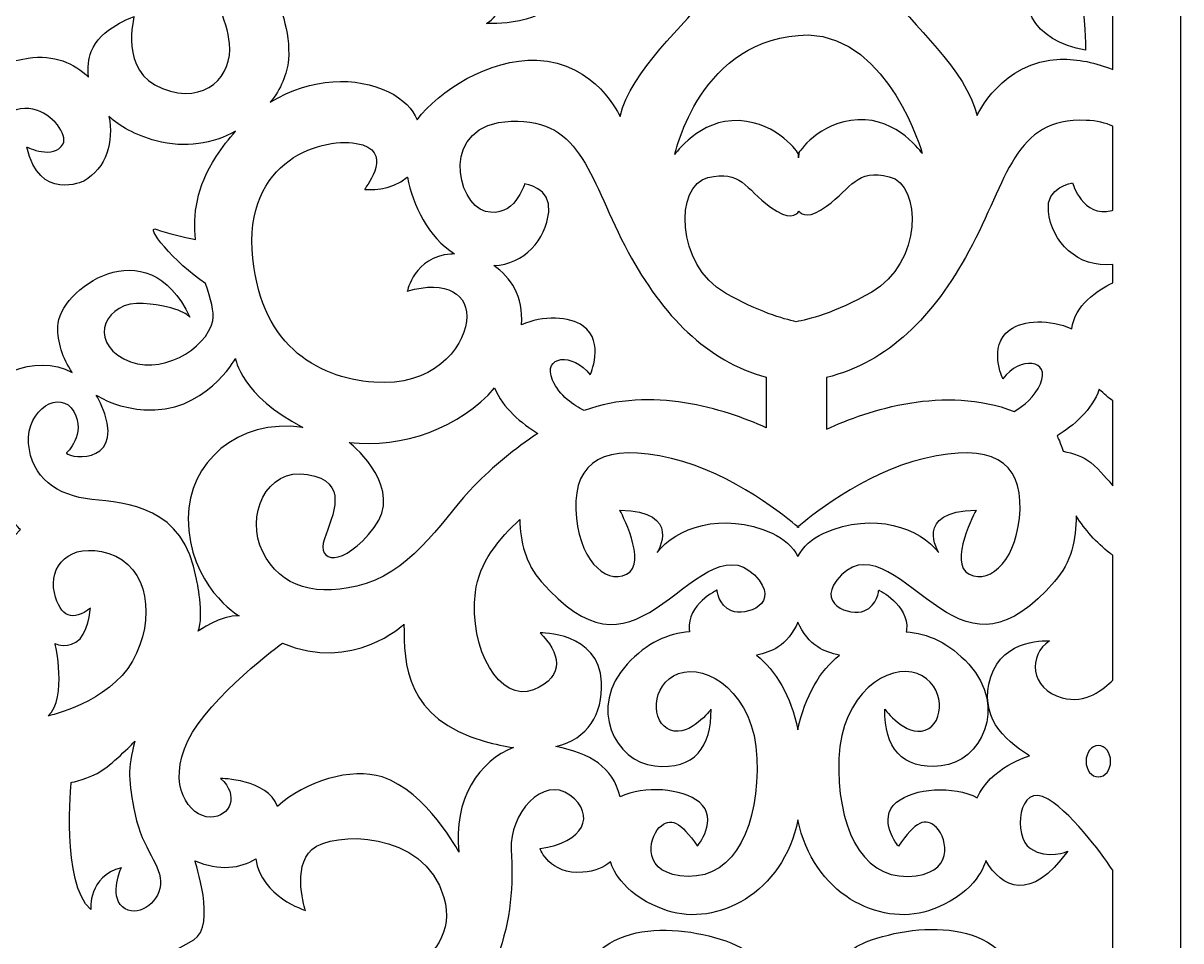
# Model space of a CAD drawing. Header units: centimetres. Extents: x -21.96 to -17.18, y -0.78 to 9.
# Drawn here: x -19.08 to -17.18, y 0.776 to 2.283 of the extents above; entities that cross this region are included whole.
import ezdxf

# ---------------------------------------------------------------- set-up
doc = ezdxf.new("R2010")
doc.units = ezdxf.units.CM
doc.header["$MEASUREMENT"] = 0
doc.layers.add('layer 1', color=7, linetype='Continuous')

msp = doc.modelspace()

# ---------------------------------------------------------------- linework, layer by layer
at = {"layer": 'layer 1', "color": 250}
for points, knots in [([(-21.95627, 9.00077), (-21.95627, 9.00077), (-17.17957, 9.00077), (-17.17957, 9.00077), (-17.17957, 9.00077), (-17.17957, 9.00077), (-17.17957, -0.7761), (-17.17957, -0.7761), (-17.17957, -0.7761), (-17.17957, -0.7761), (-21.95627, -0.7761), (-21.95627, -0.7761), (-21.95627, -0.7761), (-21.95627, -0.7761), (-21.95627, 9.00077), (-21.95627, 9.00077)], [0, 0, 0, 0, 0.2, 0.2, 0.2, 0.2, 0.4, 0.4, 0.4, 0.4, 0.6, 0.6, 0.6, 0.6, 1, 1, 1, 1]), ([(-17.2913, 2.65579), (-17.2913, 2.65579), (-17.2913, 2.44066), (-17.2913, 2.44066), (-17.2913, 2.44066), (-17.31628, 2.44315), (-17.39076, 2.44529), (-17.42011, 2.38742), (-17.42011, 2.38742), (-17.45559, 2.31739), (-17.42173, 2.25286), (-17.33621, 2.23913), (-17.33621, 2.23913), (-17.33621, 2.23913), (-17.3346, 2.26934), (-17.34266, 2.32425), (-17.34266, 2.32425), (-17.34734, 2.35608), (-17.31736, 2.36902), (-17.2913, 2.37426), (-17.2913, 2.37426), (-17.2913, 2.37426), (-17.2913, 2.20713), (-17.2913, 2.20713), (-17.2913, 2.20713), (-17.31871, 2.21823), (-17.34822, 2.22486), (-17.37742, 2.22396), (-17.37742, 2.22396), (-17.47371, 2.22099), (-17.51397, 2.13158), (-17.51397, 2.13158), (-17.51397, 2.13158), (-17.53147, 2.20608), (-17.62075, 2.28205), (-17.66452, 2.33869), (-17.66452, 2.33869), (-17.70828, 2.39531), (-17.68203, 2.46534), (-17.60325, 2.49215), (-17.60325, 2.49215), (-17.52446, 2.51897), (-17.49995, 2.41617), (-17.54022, 2.39829), (-17.54022, 2.39829), (-17.58049, 2.3804), (-17.60325, 2.40424), (-17.60325, 2.40424), (-17.60325, 2.40424), (-17.60325, 2.40424), (-17.605, 2.34912), (-17.55948, 2.33423), (-17.55948, 2.33423), (-17.51397, 2.31932), (-17.43168, 2.32528), (-17.44393, 2.45491), (-17.44393, 2.45491), (-17.45619, 2.58455), (-17.605, 2.58006), (-17.69604, 2.54579), (-17.69604, 2.54579), (-17.78707, 2.51152), (-17.78882, 2.35954), (-17.78882, 2.34763), (-17.78882, 2.34763), (-17.78882, 2.3357), (-17.81857, 2.34018), (-17.81857, 2.34018), (-17.81857, 2.34018), (-17.81857, 2.34018), (-17.81829, 2.33921), (-17.81829, 2.33921), (-17.81829, 2.33921), (-17.82225, 2.34039), (-17.82512, 2.34251), (-17.82512, 2.3462), (-17.82512, 2.3462), (-17.82512, 2.35811), (-17.82687, 2.5101), (-17.9179, 2.54436), (-17.9179, 2.54436), (-18.00894, 2.57863), (-18.15774, 2.58312), (-18.16999, 2.45348), (-18.16999, 2.45348), (-18.18225, 2.32385), (-18.09997, 2.31789), (-18.05446, 2.33279), (-18.05446, 2.33279), (-18.00894, 2.34768), (-18.01069, 2.40282), (-18.01069, 2.40282), (-18.01069, 2.40282), (-18.01069, 2.40282), (-18.03344, 2.37897), (-18.0737, 2.39685), (-18.0737, 2.39685), (-18.11397, 2.41475), (-18.08946, 2.51756), (-18.01069, 2.49075), (-18.01069, 2.49075), (-17.9319, 2.46391), (-17.90565, 2.39387), (-17.94941, 2.33726), (-17.94941, 2.33726), (-17.99317, 2.28064), (-18.08246, 2.20465), (-18.09997, 2.13016), (-18.09997, 2.13016), (-18.09997, 2.13016), (-18.14024, 2.21955), (-18.23651, 2.22254), (-18.23651, 2.22254), (-18.31583, 2.22499), (-18.39753, 2.17183), (-18.43267, 2.1247), (-18.43267, 2.1247), (-18.44058, 2.14217), (-18.45544, 2.15856), (-18.48019, 2.1706), (-18.48019, 2.1706), (-18.53224, 2.19591), (-18.60647, 2.19501), (-18.67399, 2.1533), (-18.67399, 2.1533), (-18.65676, 2.17513), (-18.64602, 2.19972), (-18.64419, 2.22336), (-18.64419, 2.22336), (-18.64061, 2.26973), (-18.65871, 2.3165), (-18.67358, 2.34622), (-18.67358, 2.34622), (-18.62222, 2.34538), (-18.56702, 2.35186), (-18.51137, 2.36792), (-18.51137, 2.36792), (-18.46829, 2.38034), (-18.42859, 2.39719), (-18.39524, 2.41702), (-18.39524, 2.41702), (-18.37481, 2.41662), (-18.3071, 2.41196), (-18.28864, 2.36843), (-18.28864, 2.36843), (-18.2668, 2.317), (-18.31886, 2.2827), (-18.31886, 2.2827), (-18.31886, 2.2827), (-18.31886, 2.2827), (-18.21477, 2.27699), (-18.19798, 2.33556), (-18.19798, 2.33556), (-18.18183, 2.39191), (-18.22157, 2.46672), (-18.33363, 2.46477), (-18.33363, 2.46477), (-18.3187, 2.48042), (-18.30762, 2.49695), (-18.3013, 2.51392), (-18.3013, 2.51392), (-18.27853, 2.57503), (-18.27503, 2.63164), (-18.27853, 2.68974), (-18.27853, 2.68974), (-18.28204, 2.74785), (-18.22601, 2.81191), (-18.18225, 2.77915), (-18.18225, 2.77915), (-18.13848, 2.74637), (-18.15949, 2.70167), (-18.23127, 2.69124), (-18.23127, 2.69124), (-18.23127, 2.69124), (-18.21552, 2.64801), (-18.16124, 2.6525), (-18.16124, 2.6525), (-18.14184, 2.65409), (-18.12673, 2.65988), (-18.11574, 2.66972), (-18.11574, 2.66972), (-18.11116, 2.65536), (-18.09189, 2.61217), (-18.02216, 2.58932), (-18.02216, 2.58932), (-17.94149, 2.56292), (-17.83237, 2.61722), (-17.80801, 2.73872), (-17.80801, 2.73872), (-17.78362, 2.61722), (-17.67453, 2.56292), (-17.59386, 2.58932), (-17.59386, 2.58932), (-17.52013, 2.61347), (-17.50286, 2.66036), (-17.49964, 2.67189), (-17.49964, 2.67189), (-17.47409, 2.62669), (-17.42564, 2.60249), (-17.36526, 2.68727), (-17.36526, 2.68727), (-17.36526, 2.68727), (-17.39751, 2.67218), (-17.42655, 2.69138), (-17.42655, 2.69138), (-17.45559, 2.71063), (-17.44753, 2.80261), (-17.39751, 2.7724), (-17.39751, 2.7724), (-17.35279, 2.7454), (-17.30163, 2.6712), (-17.2913, 2.65579)], [0, 0, 0, 0, 0.0185185, 0.0185185, 0.0185185, 0.0185185, 0.037037, 0.037037, 0.037037, 0.037037, 0.0555556, 0.0555556, 0.0555556, 0.0555556, 0.0740741, 0.0740741, 0.0740741, 0.0740741, 0.0925926, 0.0925926, 0.0925926, 0.0925926, 0.1111111, 0.1111111, 0.1111111, 0.1111111, 0.1296296, 0.1296296, 0.1296296, 0.1296296, 0.1481481, 0.1481481, 0.1481481, 0.1481481, 0.1666667, 0.1666667, 0.1666667, 0.1666667, 0.1851852, 0.1851852, 0.1851852, 0.1851852, 0.2037037, 0.2037037, 0.2037037, 0.2037037, 0.2222222, 0.2222222, 0.2222222, 0.2222222, 0.2407407, 0.2407407, 0.2407407, 0.2407407, 0.2592593, 0.2592593, 0.2592593, 0.2592593, 0.2777778, 0.2777778, 0.2777778, 0.2777778, 0.2962963, 0.2962963, 0.2962963, 0.2962963, 0.3148148, 0.3148148, 0.3148148, 0.3148148, 0.3333333, 0.3333333, 0.3333333, 0.3333333, 0.3518519, 0.3518519, 0.3518519, 0.3518519, 0.3703704, 0.3703704, 0.3703704, 0.3703704, 0.3888889, 0.3888889, 0.3888889, 0.3888889, 0.4074074, 0.4074074, 0.4074074, 0.4074074, 0.4259259, 0.4259259, 0.4259259, 0.4259259, 0.4444444, 0.4444444, 0.4444444, 0.4444444, 0.462963, 0.462963, 0.462963, 0.462963, 0.4814815, 0.4814815, 0.4814815, 0.4814815, 0.5, 0.5, 0.5, 0.5, 0.5185185, 0.5185185, 0.5185185, 0.5185185, 0.537037, 0.537037, 0.537037, 0.537037, 0.5555556, 0.5555556, 0.5555556, 0.5555556, 0.5740741, 0.5740741, 0.5740741, 0.5740741, 0.5925926, 0.5925926, 0.5925926, 0.5925926, 0.6111111, 0.6111111, 0.6111111, 0.6111111, 0.6296296, 0.6296296, 0.6296296, 0.6296296, 0.6481481, 0.6481481, 0.6481481, 0.6481481, 0.6666667, 0.6666667, 0.6666667, 0.6666667, 0.6851852, 0.6851852, 0.6851852, 0.6851852, 0.7037037, 0.7037037, 0.7037037, 0.7037037, 0.7222222, 0.7222222, 0.7222222, 0.7222222, 0.7407407, 0.7407407, 0.7407407, 0.7407407, 0.7592593, 0.7592593, 0.7592593, 0.7592593, 0.7777778, 0.7777778, 0.7777778, 0.7777778, 0.7962963, 0.7962963, 0.7962963, 0.7962963, 0.8148148, 0.8148148, 0.8148148, 0.8148148, 0.8333333, 0.8333333, 0.8333333, 0.8333333, 0.8518519, 0.8518519, 0.8518519, 0.8518519, 0.8703704, 0.8703704, 0.8703704, 0.8703704, 0.8888889, 0.8888889, 0.8888889, 0.8888889, 0.9074074, 0.9074074, 0.9074074, 0.9074074, 0.9259259, 0.9259259, 0.9259259, 0.9259259, 0.9444444, 0.9444444, 0.9444444, 0.9444444, 0.962963, 0.962963, 0.962963, 0.962963, 1, 1, 1, 1]), ([(-19.51371, 2.21049), (-19.5281, 2.22837), (-19.55175, 2.26407), (-19.54575, 2.29978), (-19.54575, 2.29978), (-19.53727, 2.35032), (-19.42486, 2.37921), (-19.37607, 2.35755), (-19.37607, 2.35755), (-19.32728, 2.33588), (-19.35274, 2.28172), (-19.35274, 2.28172), (-19.35274, 2.28172), (-19.33069, 2.29547), (-19.32215, 2.31151), (-19.32167, 2.32784), (-19.32167, 2.32784), (-19.27433, 2.30047), (-19.22211, 2.29093), (-19.17603, 2.31284), (-19.17603, 2.31284), (-19.07968, 2.35859), (-19.02815, 2.50926), (-19.02815, 2.50926), (-19.02815, 2.50926), (-19.02283, 2.48053), (-18.96823, 2.44104), (-18.92126, 2.4259), (-18.92126, 2.4259), (-18.89449, 2.4071), (-18.84651, 2.37721), (-18.79489, 2.36296), (-18.79489, 2.36296), (-18.79115, 2.36194), (-18.78741, 2.36096), (-18.78358, 2.36002), (-18.78358, 2.36002), (-18.76835, 2.33271), (-18.7449, 2.28966), (-18.7408, 2.24971), (-18.7408, 2.24971), (-18.73536, 2.19695), (-18.77959, 2.14847), (-18.85109, 2.1759), (-18.85109, 2.1759), (-18.92259, 2.20331), (-18.8974, 2.29412), (-18.8974, 2.29412), (-18.8974, 2.29412), (-18.8974, 2.29412), (-18.95375, 2.27484), (-18.96797, 2.23647), (-18.96797, 2.23647), (-18.97217, 2.22514), (-18.97432, 2.21039), (-18.97237, 2.19443), (-18.97237, 2.19443), (-18.99549, 2.21783), (-19.0291, 2.23191), (-19.07129, 2.22602), (-19.07129, 2.22602), (-19.20067, 2.20796), (-19.21533, 2.10043), (-19.21533, 2.10043), (-19.21533, 2.10043), (-19.26295, 2.1706), (-19.39848, 2.24228), (-19.50652, 2.21268), (-19.50652, 2.21268), (-19.509, 2.212), (-19.51137, 2.21126), (-19.51371, 2.21049)], [0, 0, 0, 0, 0.0526316, 0.0526316, 0.0526316, 0.0526316, 0.1052632, 0.1052632, 0.1052632, 0.1052632, 0.1578947, 0.1578947, 0.1578947, 0.1578947, 0.2105263, 0.2105263, 0.2105263, 0.2105263, 0.2631579, 0.2631579, 0.2631579, 0.2631579, 0.3157895, 0.3157895, 0.3157895, 0.3157895, 0.3684211, 0.3684211, 0.3684211, 0.3684211, 0.4210526, 0.4210526, 0.4210526, 0.4210526, 0.4736842, 0.4736842, 0.4736842, 0.4736842, 0.5263158, 0.5263158, 0.5263158, 0.5263158, 0.5789474, 0.5789474, 0.5789474, 0.5789474, 0.6315789, 0.6315789, 0.6315789, 0.6315789, 0.6842105, 0.6842105, 0.6842105, 0.6842105, 0.7368421, 0.7368421, 0.7368421, 0.7368421, 0.7894737, 0.7894737, 0.7894737, 0.7894737, 0.8421053, 0.8421053, 0.8421053, 0.8421053, 0.8947368, 0.8947368, 0.8947368, 0.8947368, 1, 1, 1, 1]), ([(-17.80699, 2.06227), (-17.80699, 2.06227), (-17.80675, 2.07022), (-17.80675, 2.07022), (-17.80675, 2.07022), (-17.80675, 2.07022), (-17.77478, 2.12108), (-17.7095, 2.12462), (-17.7095, 2.12462), (-17.64421, 2.12817), (-17.60391, 2.06905), (-17.60391, 2.06905), (-17.60391, 2.06905), (-17.60391, 2.06905), (-17.65704, 2.25929), (-17.79121, 2.26408), (-17.79121, 2.26408), (-17.79121, 2.26408), (-17.79121, 2.26402), (-17.79121, 2.26402), (-17.79121, 2.26402), (-17.96946, 2.26151), (-18.01001, 2.06762), (-18.01001, 2.06762), (-18.01001, 2.06762), (-18.01001, 2.06762), (-17.96972, 2.12672), (-17.90443, 2.12319), (-17.90443, 2.12319), (-17.83913, 2.11963), (-17.8072, 2.06879), (-17.8072, 2.06879), (-17.8072, 2.06879), (-17.8072, 2.06879), (-17.80699, 2.06227), (-17.80699, 2.06227)], [0, 0, 0, 0, 0.1, 0.1, 0.1, 0.1, 0.2, 0.2, 0.2, 0.2, 0.3, 0.3, 0.3, 0.3, 0.4, 0.4, 0.4, 0.4, 0.5, 0.5, 0.5, 0.5, 0.6, 0.6, 0.6, 0.6, 0.7, 0.7, 0.7, 0.7, 0.8, 0.8, 0.8, 0.8, 1, 1, 1, 1]), ([(-18.93875, 2.13021), (-18.92142, 2.11394), (-18.8964, 2.09966), (-18.86123, 2.09012), (-18.86123, 2.09012), (-18.81347, 2.07715), (-18.76791, 2.08569), (-18.73094, 2.10569), (-18.73094, 2.10569), (-18.74218, 2.09338), (-18.75291, 2.07953), (-18.76295, 2.06406), (-18.76295, 2.06406), (-18.79544, 2.01401), (-18.80103, 1.96799), (-18.7968, 1.92787), (-18.7968, 1.92787), (-18.81645, 1.93218), (-18.84487, 1.93887), (-18.8602, 1.94465), (-18.8602, 1.94465), (-18.88321, 1.95338), (-18.83082, 1.88888), (-18.78009, 1.85555), (-18.78009, 1.85555), (-18.77218, 1.83022), (-18.76533, 1.80953), (-18.76848, 1.79451), (-18.76848, 1.79451), (-18.77823, 1.74839), (-18.85602, 1.7011), (-18.91438, 1.73185), (-18.91438, 1.73185), (-18.9727, 1.76259), (-18.94493, 1.82761), (-18.88242, 1.82288), (-18.88242, 1.82288), (-18.8199, 1.81814), (-18.80603, 1.80042), (-18.80603, 1.80042), (-18.80603, 1.80042), (-18.87547, 1.95057), (-19.02273, 1.84535), (-19.02273, 1.78504), (-19.02273, 1.78504), (-19.02273, 1.75974), (-19.01521, 1.73295), (-18.99918, 1.70986), (-18.99918, 1.70986), (-19.05947, 1.74133), (-19.14533, 1.70783), (-19.16263, 1.63995), (-19.16263, 1.63995), (-19.18539, 1.55056), (-19.08416, 1.45171), (-19.08416, 1.45171), (-19.08416, 1.45171), (-19.13659, 1.40136), (-19.11105, 1.31668), (-19.11105, 1.31668), (-19.11105, 1.31668), (-19.14734, 1.33957), (-19.19304, 1.34529), (-19.21321, 1.28924), (-19.21321, 1.28924), (-19.23338, 1.23316), (-19.18364, 1.21028), (-19.18364, 1.21028), (-19.18364, 1.21028), (-19.19304, 1.23889), (-19.17155, 1.27093), (-19.13928, 1.26636), (-19.13928, 1.26636), (-19.10701, 1.26178), (-19.07878, 1.20914), (-19.09895, 1.16565), (-19.09895, 1.16565), (-19.11912, 1.1222), (-19.19575, 1.12562), (-19.28448, 1.19198), (-19.28448, 1.19198), (-19.3732, 1.25834), (-19.40317, 1.38505), (-19.39217, 1.46608), (-19.39217, 1.46608), (-19.38767, 1.49935), (-19.37701, 1.52866), (-19.36597, 1.55169), (-19.36597, 1.55169), (-19.34105, 1.52773), (-19.30971, 1.51615), (-19.27495, 1.51615), (-19.27495, 1.51615), (-19.20774, 1.51615), (-19.16674, 1.58154), (-19.16674, 1.58154), (-19.16674, 1.58154), (-19.23674, 1.56889), (-19.28127, 1.59238), (-19.31097, 1.64652), (-19.31097, 1.64652), (-19.34067, 1.70067), (-19.30885, 1.75304), (-19.25583, 1.80178), (-19.25583, 1.80178), (-19.2028, 1.85053), (-19.17735, 2.02021), (-19.17735, 2.02021), (-19.17735, 2.02021), (-19.10736, 2.23142), (-18.99918, 2.11227), (-19.01403, 2.08519), (-19.01403, 2.08519), (-19.02888, 2.05812), (-19.0734, 2.07977), (-19.0734, 2.07977), (-19.0734, 2.07977), (-19.05433, 1.98953), (-18.98008, 2.02381), (-18.98008, 2.02381), (-18.98008, 2.02381), (-18.94284, 2.04546), (-18.93053, 2.08897), (-18.93875, 2.13021)], [0, 0, 0, 0, 0.03125, 0.03125, 0.03125, 0.03125, 0.0625, 0.0625, 0.0625, 0.0625, 0.09375, 0.09375, 0.09375, 0.09375, 0.125, 0.125, 0.125, 0.125, 0.15625, 0.15625, 0.15625, 0.15625, 0.1875, 0.1875, 0.1875, 0.1875, 0.21875, 0.21875, 0.21875, 0.21875, 0.25, 0.25, 0.25, 0.25, 0.28125, 0.28125, 0.28125, 0.28125, 0.3125, 0.3125, 0.3125, 0.3125, 0.34375, 0.34375, 0.34375, 0.34375, 0.375, 0.375, 0.375, 0.375, 0.40625, 0.40625, 0.40625, 0.40625, 0.4375, 0.4375, 0.4375, 0.4375, 0.46875, 0.46875, 0.46875, 0.46875, 0.5, 0.5, 0.5, 0.5, 0.53125, 0.53125, 0.53125, 0.53125, 0.5625, 0.5625, 0.5625, 0.5625, 0.59375, 0.59375, 0.59375, 0.59375, 0.625, 0.625, 0.625, 0.625, 0.65625, 0.65625, 0.65625, 0.65625, 0.6875, 0.6875, 0.6875, 0.6875, 0.71875, 0.71875, 0.71875, 0.71875, 0.75, 0.75, 0.75, 0.75, 0.78125, 0.78125, 0.78125, 0.78125, 0.8125, 0.8125, 0.8125, 0.8125, 0.84375, 0.84375, 0.84375, 0.84375, 0.875, 0.875, 0.875, 0.875, 0.90625, 0.90625, 0.90625, 0.90625, 0.9375, 0.9375, 0.9375, 0.9375, 1, 1, 1, 1]), ([(-17.2913, 2.11393), (-17.2913, 2.11393), (-17.2913, 1.97616), (-17.2913, 1.97616), (-17.2913, 1.97616), (-17.2919, 1.97597), (-17.29249, 1.97579), (-17.29309, 1.97563), (-17.29309, 1.97563), (-17.34069, 1.96317), (-17.35719, 2.02082), (-17.35719, 2.02082), (-17.35719, 2.02082), (-17.35719, 2.02082), (-17.40205, 2.01517), (-17.39685, 1.97424), (-17.39685, 1.97424), (-17.39255, 1.92488), (-17.34833, 1.88008), (-17.2913, 1.88723), (-17.2913, 1.88723), (-17.2913, 1.88723), (-17.2913, 1.85703), (-17.2913, 1.85703), (-17.2913, 1.85703), (-17.31676, 1.84456), (-17.35375, 1.82005), (-17.35867, 1.78149), (-17.35867, 1.78149), (-17.39381, 1.79752), (-17.43845, 1.79576), (-17.46039, 1.77966), (-17.46039, 1.77966), (-17.49686, 1.75291), (-17.47171, 1.69939), (-17.47171, 1.69939), (-17.47171, 1.69939), (-17.44403, 1.73685), (-17.39248, 1.73149), (-17.41009, 1.69083), (-17.41009, 1.69083), (-17.41937, 1.66939), (-17.43774, 1.65475), (-17.45305, 1.64577), (-17.45305, 1.64577), (-17.5677, 1.68956), (-17.69208, 1.64832), (-17.76131, 1.61657), (-17.76131, 1.61657), (-17.76131, 1.61657), (-17.76131, 1.70137), (-17.76131, 1.70137), (-17.76131, 1.70137), (-17.65973, 1.72641), (-17.58539, 1.80161), (-17.5275, 1.90862), (-17.5275, 1.90862), (-17.46339, 2.02706), (-17.45424, 2.12837), (-17.3352, 2.1237), (-17.3352, 2.1237), (-17.31738, 2.123), (-17.30291, 2.11947), (-17.2913, 2.11393)], [0, 0, 0, 0, 0.0588235, 0.0588235, 0.0588235, 0.0588235, 0.1176471, 0.1176471, 0.1176471, 0.1176471, 0.1764706, 0.1764706, 0.1764706, 0.1764706, 0.2352941, 0.2352941, 0.2352941, 0.2352941, 0.2941176, 0.2941176, 0.2941176, 0.2941176, 0.3529412, 0.3529412, 0.3529412, 0.3529412, 0.4117647, 0.4117647, 0.4117647, 0.4117647, 0.4705882, 0.4705882, 0.4705882, 0.4705882, 0.5294118, 0.5294118, 0.5294118, 0.5294118, 0.5882353, 0.5882353, 0.5882353, 0.5882353, 0.6470588, 0.6470588, 0.6470588, 0.6470588, 0.7058824, 0.7058824, 0.7058824, 0.7058824, 0.7647059, 0.7647059, 0.7647059, 0.7647059, 0.8235294, 0.8235294, 0.8235294, 0.8235294, 0.8823529, 0.8823529, 0.8823529, 0.8823529, 1, 1, 1, 1]), ([(-18.30711, 1.88507), (-18.2791, 1.8665), (-18.25827, 1.83438), (-18.26178, 1.78797), (-18.26178, 1.78797), (-18.2267, 1.8038), (-18.18229, 1.80201), (-18.16044, 1.78598), (-18.16044, 1.78598), (-18.12397, 1.75922), (-18.14911, 1.70569), (-18.14911, 1.70569), (-18.14911, 1.70569), (-18.17679, 1.74315), (-18.22835, 1.73782), (-18.21075, 1.69713), (-18.21075, 1.69713), (-18.19957, 1.67132), (-18.17525, 1.65541), (-18.15895, 1.64724), (-18.15895, 1.64724), (-18.04836, 1.68751), (-17.92943, 1.64999), (-17.86011, 1.61903), (-17.86011, 1.61903), (-17.86011, 1.61903), (-17.86011, 1.70192), (-17.86011, 1.70192), (-17.86011, 1.70192), (-17.95787, 1.72872), (-18.02998, 1.80282), (-18.08644, 1.90716), (-18.08644, 1.90716), (-18.15053, 2.02563), (-18.15969, 2.12695), (-18.27874, 2.12227), (-18.27874, 2.12227), (-18.39776, 2.11759), (-18.36846, 1.98668), (-18.32086, 1.97419), (-18.32086, 1.97419), (-18.27324, 1.96174), (-18.25675, 2.01941), (-18.25675, 2.01941), (-18.25675, 2.01941), (-18.25675, 2.01941), (-18.21189, 2.01372), (-18.21709, 1.9728), (-18.21709, 1.9728), (-18.22098, 1.92804), (-18.25776, 1.887), (-18.30711, 1.88507)], [0, 0, 0, 0, 0.0714286, 0.0714286, 0.0714286, 0.0714286, 0.1428571, 0.1428571, 0.1428571, 0.1428571, 0.2142857, 0.2142857, 0.2142857, 0.2142857, 0.2857143, 0.2857143, 0.2857143, 0.2857143, 0.3571429, 0.3571429, 0.3571429, 0.3571429, 0.4285714, 0.4285714, 0.4285714, 0.4285714, 0.5, 0.5, 0.5, 0.5, 0.5714286, 0.5714286, 0.5714286, 0.5714286, 0.6428571, 0.6428571, 0.6428571, 0.6428571, 0.7142857, 0.7142857, 0.7142857, 0.7142857, 0.7857143, 0.7857143, 0.7857143, 0.7857143, 0.8571429, 0.8571429, 0.8571429, 0.8571429, 1, 1, 1, 1]), ([(-18.44894, 2.03039), (-18.44897, 2.03038), (-18.449, 2.03034), (-18.44905, 2.0303), (-18.44905, 2.0303), (-18.47651, 2.00693), (-18.51498, 2.01006), (-18.51864, 2.01006), (-18.51864, 2.01006), (-18.52229, 2.01006), (-18.47103, 2.06617), (-18.52229, 2.08329), (-18.52229, 2.08329), (-18.57357, 2.10043), (-18.71275, 2.06772), (-18.70358, 1.91186), (-18.70358, 1.91186), (-18.69446, 1.75599), (-18.59921, 1.70144), (-18.50399, 1.69365), (-18.50399, 1.69365), (-18.40875, 1.68584), (-18.35748, 1.7482), (-18.35199, 1.7934), (-18.35199, 1.7934), (-18.3465, 1.83859), (-18.38495, 1.86198), (-18.44905, 1.84328), (-18.44905, 1.84328), (-18.44905, 1.84328), (-18.43805, 1.89937), (-18.37765, 1.90406), (-18.37765, 1.90406), (-18.37568, 1.90422), (-18.37369, 1.90429), (-18.37168, 1.90432), (-18.37168, 1.90432), (-18.41415, 1.93195), (-18.44004, 1.98407), (-18.44894, 2.03039)], [0, 0, 0, 0, 0.0909091, 0.0909091, 0.0909091, 0.0909091, 0.1818182, 0.1818182, 0.1818182, 0.1818182, 0.2727273, 0.2727273, 0.2727273, 0.2727273, 0.3636364, 0.3636364, 0.3636364, 0.3636364, 0.4545455, 0.4545455, 0.4545455, 0.4545455, 0.5454545, 0.5454545, 0.5454545, 0.5454545, 0.6363636, 0.6363636, 0.6363636, 0.6363636, 0.7272727, 0.7272727, 0.7272727, 0.7272727, 0.8181818, 0.8181818, 0.8181818, 0.8181818, 1, 1, 1, 1]), ([(-17.8107, 1.79302), (-17.79211, 1.7962), (-17.74806, 1.80684), (-17.68682, 1.84158), (-17.68682, 1.84158), (-17.60441, 1.88836), (-17.60391, 2.01821), (-17.65811, 2.0312), (-17.65811, 2.0312), (-17.71228, 2.04421), (-17.71924, 2.01349), (-17.7609, 1.98274), (-17.7609, 1.98274), (-17.78921, 1.96186), (-17.80148, 1.96825), (-17.80645, 1.9745), (-17.80645, 1.9745), (-17.81065, 1.96797), (-17.82254, 1.95883), (-17.85304, 1.98132), (-17.85304, 1.98132), (-17.89472, 2.01205), (-17.90166, 2.04279), (-17.95584, 2.02978), (-17.95584, 2.02978), (-18.01001, 2.01678), (-18.00953, 1.88691), (-17.92711, 1.84016), (-17.92711, 1.84016), (-17.87295, 1.80943), (-17.83222, 1.79757), (-17.8107, 1.79302)], [0, 0, 0, 0, 0.1111111, 0.1111111, 0.1111111, 0.1111111, 0.2222222, 0.2222222, 0.2222222, 0.2222222, 0.3333333, 0.3333333, 0.3333333, 0.3333333, 0.4444444, 0.4444444, 0.4444444, 0.4444444, 0.5555556, 0.5555556, 0.5555556, 0.5555556, 0.6666667, 0.6666667, 0.6666667, 0.6666667, 0.7777778, 0.7777778, 0.7777778, 0.7777778, 1, 1, 1, 1]), ([(-18.95952, 1.67246), (-18.95701, 1.66835), (-18.95466, 1.66397), (-18.95255, 1.65932), (-18.95255, 1.65932), (-18.90704, 1.5595), (-18.9998, 1.56695), (-19.00856, 1.57737), (-19.00856, 1.57737), (-19.00856, 1.57737), (-18.97518, 1.60862), (-18.99638, 1.64561), (-18.99638, 1.64561), (-19.01759, 1.68263), (-19.07486, 1.65013), (-19.07063, 1.59327), (-19.07063, 1.59327), (-19.06638, 1.53641), (-19.02397, 1.50752), (-18.96669, 1.50121), (-18.96669, 1.50121), (-18.90944, 1.49489), (-18.81599, 1.49095), (-18.79498, 1.37027), (-18.79498, 1.37027), (-18.79498, 1.37027), (-18.78167, 1.31098), (-18.79243, 1.28467), (-18.79243, 1.28467), (-18.79243, 1.28467), (-18.7548, 1.31212), (-18.72522, 1.30983), (-18.72522, 1.30983), (-18.72522, 1.30983), (-18.80857, 1.35978), (-18.80857, 1.47041), (-18.80857, 1.47041), (-18.80857, 1.56101), (-18.72826, 1.63456), (-18.6205, 1.61952), (-18.6205, 1.61952), (-18.72265, 1.67252), (-18.73106, 1.7326), (-18.73106, 1.7326), (-18.73106, 1.7326), (-18.73106, 1.7326), (-18.78235, 1.64066), (-18.88124, 1.64846), (-18.88124, 1.64846), (-18.91299, 1.65095), (-18.93892, 1.65971), (-18.95952, 1.67246)], [0, 0, 0, 0, 0.0714286, 0.0714286, 0.0714286, 0.0714286, 0.1428571, 0.1428571, 0.1428571, 0.1428571, 0.2142857, 0.2142857, 0.2142857, 0.2142857, 0.2857143, 0.2857143, 0.2857143, 0.2857143, 0.3571429, 0.3571429, 0.3571429, 0.3571429, 0.4285714, 0.4285714, 0.4285714, 0.4285714, 0.5, 0.5, 0.5, 0.5, 0.5714286, 0.5714286, 0.5714286, 0.5714286, 0.6428571, 0.6428571, 0.6428571, 0.6428571, 0.7142857, 0.7142857, 0.7142857, 0.7142857, 0.7857143, 0.7857143, 0.7857143, 0.7857143, 0.8571429, 0.8571429, 0.8571429, 0.8571429, 1, 1, 1, 1]), ([(-18.30579, 1.6844), (-18.36053, 1.62), (-18.45845, 1.58378), (-18.54448, 1.59486), (-18.54448, 1.59486), (-18.5335, 1.58585), (-18.45517, 1.51811), (-18.50338, 1.4552), (-18.50338, 1.4552), (-18.55514, 1.38766), (-18.59883, 1.39745), (-18.58504, 1.43662), (-18.58504, 1.43662), (-18.57123, 1.47576), (-18.54363, 1.53058), (-18.61265, 1.54232), (-18.61265, 1.54232), (-18.68166, 1.55407), (-18.71501, 1.47283), (-18.68625, 1.41507), (-18.68625, 1.41507), (-18.6575, 1.35731), (-18.59738, 1.33828), (-18.51682, 1.36321), (-18.51682, 1.36321), (-18.43623, 1.38815), (-18.38495, 1.477), (-18.33917, 1.52375), (-18.33917, 1.52375), (-18.30883, 1.55473), (-18.27208, 1.58502), (-18.23472, 1.60964), (-18.23472, 1.60964), (-18.26094, 1.62548), (-18.29277, 1.65124), (-18.30579, 1.6844)], [0, 0, 0, 0, 0.1, 0.1, 0.1, 0.1, 0.2, 0.2, 0.2, 0.2, 0.3, 0.3, 0.3, 0.3, 0.4, 0.4, 0.4, 0.4, 0.5, 0.5, 0.5, 0.5, 0.6, 0.6, 0.6, 0.6, 0.7, 0.7, 0.7, 0.7, 0.8, 0.8, 0.8, 0.8, 1, 1, 1, 1]), ([(-17.2913, 1.66326), (-17.2913, 1.66326), (-17.2913, 1.52348), (-17.2913, 1.52348), (-17.2913, 1.52348), (-17.29784, 1.53182), (-17.31154, 1.54832), (-17.32751, 1.56193), (-17.32751, 1.56193), (-17.33862, 1.57138), (-17.35686, 1.57709), (-17.37246, 1.58043), (-17.37246, 1.58043), (-17.37734, 1.59408), (-17.38145, 1.60319), (-17.38256, 1.60554), (-17.38256, 1.60554), (-17.35602, 1.62217), (-17.325, 1.64852), (-17.31359, 1.6821), (-17.31359, 1.6821), (-17.30566, 1.67445), (-17.29787, 1.66813), (-17.2913, 1.66326)], [0, 0, 0, 0, 0.1428571, 0.1428571, 0.1428571, 0.1428571, 0.2857143, 0.2857143, 0.2857143, 0.2857143, 0.4285714, 0.4285714, 0.4285714, 0.4285714, 0.5714286, 0.5714286, 0.5714286, 0.5714286, 0.7142857, 0.7142857, 0.7142857, 0.7142857, 1, 1, 1, 1]), ([(-17.80801, 1.40777), (-17.81672, 1.42357), (-17.83041, 1.437), (-17.85026, 1.44572), (-17.85026, 1.44572), (-17.93361, 1.48238), (-18.00862, 1.454), (-18.03917, 1.4138), (-18.03917, 1.4138), (-18.03917, 1.4138), (-17.99611, 1.48238), (-18.1003, 1.48355), (-18.1003, 1.48355), (-18.1003, 1.48355), (-18.05307, 1.39608), (-18.0892, 1.37835), (-18.0892, 1.37835), (-18.12531, 1.3606), (-18.16976, 1.40553), (-18.17255, 1.48473), (-18.17255, 1.48473), (-18.17532, 1.56396), (-18.12531, 1.59469), (-18.01556, 1.56867), (-18.01556, 1.56867), (-17.91429, 1.54467), (-17.82248, 1.46832), (-17.80891, 1.45668), (-17.80891, 1.45668), (-17.80891, 1.45668), (-17.80883, 1.4552), (-17.80883, 1.4552), (-17.80883, 1.4552), (-17.80883, 1.4552), (-17.80853, 1.45544), (-17.80801, 1.45591), (-17.80801, 1.45591), (-17.80747, 1.45544), (-17.8072, 1.4552), (-17.8072, 1.4552), (-17.8072, 1.4552), (-17.8072, 1.4552), (-17.80711, 1.45668), (-17.80711, 1.45668), (-17.80711, 1.45668), (-17.79358, 1.46829), (-17.70177, 1.54466), (-17.60046, 1.56867), (-17.60046, 1.56867), (-17.4907, 1.59469), (-17.4407, 1.56396), (-17.44347, 1.48473), (-17.44347, 1.48473), (-17.44625, 1.40553), (-17.4907, 1.3606), (-17.52683, 1.37835), (-17.52683, 1.37835), (-17.56295, 1.39608), (-17.51571, 1.48355), (-17.51571, 1.48355), (-17.51571, 1.48355), (-17.6199, 1.48238), (-17.57684, 1.4138), (-17.57684, 1.4138), (-17.57684, 1.4138), (-17.60741, 1.454), (-17.68242, 1.48238), (-17.76576, 1.44572), (-17.76576, 1.44572), (-17.78561, 1.437), (-17.7993, 1.42357), (-17.80801, 1.40777)], [0, 0, 0, 0, 0.0526316, 0.0526316, 0.0526316, 0.0526316, 0.1052632, 0.1052632, 0.1052632, 0.1052632, 0.1578947, 0.1578947, 0.1578947, 0.1578947, 0.2105263, 0.2105263, 0.2105263, 0.2105263, 0.2631579, 0.2631579, 0.2631579, 0.2631579, 0.3157895, 0.3157895, 0.3157895, 0.3157895, 0.3684211, 0.3684211, 0.3684211, 0.3684211, 0.4210526, 0.4210526, 0.4210526, 0.4210526, 0.4736842, 0.4736842, 0.4736842, 0.4736842, 0.5263158, 0.5263158, 0.5263158, 0.5263158, 0.5789474, 0.5789474, 0.5789474, 0.5789474, 0.6315789, 0.6315789, 0.6315789, 0.6315789, 0.6842105, 0.6842105, 0.6842105, 0.6842105, 0.7368421, 0.7368421, 0.7368421, 0.7368421, 0.7894737, 0.7894737, 0.7894737, 0.7894737, 0.8421053, 0.8421053, 0.8421053, 0.8421053, 0.8947368, 0.8947368, 0.8947368, 0.8947368, 1, 1, 1, 1]), ([(-18.26448, 1.46823), (-18.29766, 1.43808), (-18.33189, 1.39632), (-18.33733, 1.34919), (-18.33733, 1.34919), (-18.34831, 1.25412), (-18.29703, 1.16684), (-18.24211, 1.18865), (-18.24211, 1.18865), (-18.18716, 1.21048), (-18.19998, 1.251), (-18.23112, 1.28219), (-18.23112, 1.28219), (-18.23112, 1.28219), (-18.13405, 1.28373), (-18.13039, 1.20114), (-18.13039, 1.20114), (-18.12805, 1.1484), (-18.15278, 1.10813), (-18.20525, 1.09561), (-18.20525, 1.09561), (-18.14851, 1.08391), (-18.11264, 1.06287), (-18.09957, 1.01275), (-18.09957, 1.01275), (-18.06024, 1.0317), (-17.99791, 1.02704), (-17.96978, 1.00386), (-17.96978, 1.00386), (-17.93689, 0.97676), (-17.97296, 0.93165), (-17.97296, 0.93165), (-17.97296, 0.93165), (-18.00053, 0.97226), (-18.01749, 0.98037), (-18.03553, 0.96234), (-18.03553, 0.96234), (-18.05354, 0.94429), (-18.06634, 0.88447), (-17.98836, 0.88226), (-17.98836, 0.88226), (-17.9104, 0.88004), (-17.87139, 0.96853), (-17.8753, 1.0758), (-17.8753, 1.0758), (-17.87921, 1.18311), (-17.95717, 1.23288), (-18.00397, 1.21517), (-18.00397, 1.21517), (-18.05074, 1.19747), (-18.04945, 1.13333), (-18.01697, 1.12225), (-18.01697, 1.12225), (-17.98446, 1.11121), (-17.95067, 1.15656), (-17.95067, 1.15656), (-17.95067, 1.15656), (-17.94939, 1.09462), (-17.97797, 1.05701), (-18.04295, 1.06366), (-18.04295, 1.06366), (-18.10792, 1.07028), (-18.15342, 1.15988), (-18.08843, 1.23066), (-18.08843, 1.23066), (-18.05609, 1.26588), (-18.02055, 1.28165), (-17.9858, 1.28371), (-17.9858, 1.28371), (-17.98605, 1.2849), (-17.98627, 1.28607), (-17.9864, 1.28729), (-17.9864, 1.28729), (-17.99054, 1.32869), (-17.94055, 1.35231), (-17.94055, 1.35231), (-17.94055, 1.35231), (-17.94055, 1.35231), (-17.93918, 1.32749), (-17.91693, 1.31804), (-17.91693, 1.31804), (-17.89472, 1.30857), (-17.83221, 1.32986), (-17.87942, 1.37716), (-17.87942, 1.37716), (-17.92665, 1.42444), (-17.98205, 1.36165), (-18.04065, 1.32269), (-18.04065, 1.32269), (-18.09925, 1.28373), (-18.15237, 1.27905), (-18.22927, 1.36633), (-18.22927, 1.36633), (-18.25515, 1.39569), (-18.26405, 1.4324), (-18.26448, 1.46823)], [0, 0, 0, 0, 0.04, 0.04, 0.04, 0.04, 0.08, 0.08, 0.08, 0.08, 0.12, 0.12, 0.12, 0.12, 0.16, 0.16, 0.16, 0.16, 0.2, 0.2, 0.2, 0.2, 0.24, 0.24, 0.24, 0.24, 0.28, 0.28, 0.28, 0.28, 0.32, 0.32, 0.32, 0.32, 0.36, 0.36, 0.36, 0.36, 0.4, 0.4, 0.4, 0.4, 0.44, 0.44, 0.44, 0.44, 0.48, 0.48, 0.48, 0.48, 0.52, 0.52, 0.52, 0.52, 0.56, 0.56, 0.56, 0.56, 0.6, 0.6, 0.6, 0.6, 0.64, 0.64, 0.64, 0.64, 0.68, 0.68, 0.68, 0.68, 0.72, 0.72, 0.72, 0.72, 0.76, 0.76, 0.76, 0.76, 0.8, 0.8, 0.8, 0.8, 0.84, 0.84, 0.84, 0.84, 0.88, 0.88, 0.88, 0.88, 0.92, 0.92, 0.92, 0.92, 1, 1, 1, 1]), ([(-17.2913, 1.40926), (-17.2913, 1.40926), (-17.2913, 1.20469), (-17.2913, 1.20469), (-17.2913, 1.20469), (-17.30536, 1.1898), (-17.33566, 1.16497), (-17.37422, 1.1754), (-17.37422, 1.1754), (-17.42798, 1.18995), (-17.43041, 1.24612), (-17.39501, 1.26901), (-17.39501, 1.26901), (-17.39501, 1.26901), (-17.47197, 1.2742), (-17.49152, 1.20972), (-17.49152, 1.20972), (-17.51107, 1.14525), (-17.47173, 1.10778), (-17.42817, 1.0803), (-17.42817, 1.0803), (-17.42817, 1.0803), (-17.49344, 1.06032), (-17.51359, 1.01129), (-17.51359, 1.01129), (-17.55269, 1.03191), (-17.61741, 1.0276), (-17.64626, 1.00386), (-17.64626, 1.00386), (-17.67914, 0.97676), (-17.64308, 0.93165), (-17.64308, 0.93165), (-17.64308, 0.93165), (-17.61549, 0.97226), (-17.59852, 0.98037), (-17.58049, 0.96234), (-17.58049, 0.96234), (-17.56246, 0.94429), (-17.54967, 0.88447), (-17.62765, 0.88226), (-17.62765, 0.88226), (-17.70564, 0.88004), (-17.74462, 0.96853), (-17.74072, 1.0758), (-17.74072, 1.0758), (-17.73681, 1.18311), (-17.65885, 1.23288), (-17.61207, 1.21517), (-17.61207, 1.21517), (-17.56528, 1.19747), (-17.56658, 1.13333), (-17.59905, 1.12225), (-17.59905, 1.12225), (-17.63155, 1.11121), (-17.66533, 1.15656), (-17.66533, 1.15656), (-17.66533, 1.15656), (-17.66663, 1.09462), (-17.63806, 1.05701), (-17.57307, 1.06366), (-17.57307, 1.06366), (-17.5081, 1.07028), (-17.46261, 1.15988), (-17.52758, 1.23066), (-17.52758, 1.23066), (-17.55992, 1.26588), (-17.59547, 1.28165), (-17.63023, 1.28371), (-17.63023, 1.28371), (-17.62996, 1.2849), (-17.62974, 1.28607), (-17.62962, 1.28729), (-17.62962, 1.28729), (-17.62545, 1.32869), (-17.67546, 1.35231), (-17.67546, 1.35231), (-17.67546, 1.35231), (-17.67546, 1.35231), (-17.67685, 1.32749), (-17.69907, 1.31804), (-17.69907, 1.31804), (-17.72132, 1.30857), (-17.78383, 1.32986), (-17.73658, 1.37716), (-17.73658, 1.37716), (-17.68937, 1.42444), (-17.63397, 1.36165), (-17.57536, 1.32269), (-17.57536, 1.32269), (-17.51677, 1.28373), (-17.46365, 1.27905), (-17.38672, 1.36633), (-17.38672, 1.36633), (-17.35947, 1.39727), (-17.35106, 1.43641), (-17.35154, 1.47405), (-17.35154, 1.47405), (-17.33684, 1.45172), (-17.31853, 1.42999), (-17.29615, 1.41319), (-17.29615, 1.41319), (-17.29446, 1.41192), (-17.29285, 1.41061), (-17.2913, 1.40926)], [0, 0, 0, 0, 0.037037, 0.037037, 0.037037, 0.037037, 0.0740741, 0.0740741, 0.0740741, 0.0740741, 0.1111111, 0.1111111, 0.1111111, 0.1111111, 0.1481481, 0.1481481, 0.1481481, 0.1481481, 0.1851852, 0.1851852, 0.1851852, 0.1851852, 0.2222222, 0.2222222, 0.2222222, 0.2222222, 0.2592593, 0.2592593, 0.2592593, 0.2592593, 0.2962963, 0.2962963, 0.2962963, 0.2962963, 0.3333333, 0.3333333, 0.3333333, 0.3333333, 0.3703704, 0.3703704, 0.3703704, 0.3703704, 0.4074074, 0.4074074, 0.4074074, 0.4074074, 0.4444444, 0.4444444, 0.4444444, 0.4444444, 0.4814815, 0.4814815, 0.4814815, 0.4814815, 0.5185185, 0.5185185, 0.5185185, 0.5185185, 0.5555556, 0.5555556, 0.5555556, 0.5555556, 0.5925926, 0.5925926, 0.5925926, 0.5925926, 0.6296296, 0.6296296, 0.6296296, 0.6296296, 0.6666667, 0.6666667, 0.6666667, 0.6666667, 0.7037037, 0.7037037, 0.7037037, 0.7037037, 0.7407407, 0.7407407, 0.7407407, 0.7407407, 0.7777778, 0.7777778, 0.7777778, 0.7777778, 0.8148148, 0.8148148, 0.8148148, 0.8148148, 0.8518519, 0.8518519, 0.8518519, 0.8518519, 0.8888889, 0.8888889, 0.8888889, 0.8888889, 0.9259259, 0.9259259, 0.9259259, 0.9259259, 1, 1, 1, 1]), ([(-19.02701, 1.26467), (-19.02701, 1.26467), (-19.0069, 1.17582), (-19.03833, 1.14584), (-19.03833, 1.14584), (-19.03833, 1.14584), (-18.93897, 1.16726), (-18.9, 1.23577), (-18.9, 1.23577), (-18.861, 1.30428), (-18.87357, 1.39206), (-18.93897, 1.41241), (-18.93897, 1.41241), (-19.00438, 1.43273), (-19.03833, 1.38992), (-19.02828, 1.34817), (-19.02828, 1.34817), (-19.01821, 1.30641), (-18.99809, 1.30108), (-18.96916, 1.32248), (-18.96916, 1.32248), (-18.96916, 1.32248), (-18.97294, 1.27753), (-18.99305, 1.26681), (-18.99305, 1.26681), (-19.01318, 1.25611), (-19.02701, 1.26467), (-19.02701, 1.26467)], [0, 0, 0, 0, 0.125, 0.125, 0.125, 0.125, 0.25, 0.25, 0.25, 0.25, 0.375, 0.375, 0.375, 0.375, 0.5, 0.5, 0.5, 0.5, 0.625, 0.625, 0.625, 0.625, 0.75, 0.75, 0.75, 0.75, 1, 1, 1, 1]), ([(-18.27471, 1.09387), (-18.28916, 1.09584), (-18.3047, 1.09913), (-18.32134, 1.10386), (-18.32134, 1.10386), (-18.45319, 1.14126), (-18.45454, 1.23076), (-18.45454, 1.2962), (-18.45454, 1.2962), (-18.45454, 1.2962), (-18.53878, 1.2167), (-18.65415, 1.26502), (-18.65415, 1.26502), (-18.65415, 1.26502), (-18.77361, 1.17779), (-18.8091, 1.10501), (-18.8091, 1.10501), (-18.84459, 1.03226), (-18.80679, 0.97964), (-18.77255, 0.97964), (-18.77255, 0.97964), (-18.73834, 0.97964), (-18.72525, 1.0165), (-18.75544, 1.04303), (-18.75544, 1.04303), (-18.75544, 1.04303), (-18.67868, 1.04228), (-18.66216, 0.99712), (-18.66216, 0.99712), (-18.61716, 1.03834), (-18.54067, 1.06177), (-18.49039, 1.04546), (-18.49039, 1.04546), (-18.41685, 1.0216), (-18.36432, 0.9218), (-18.36432, 0.9218), (-18.36432, 0.9218), (-18.37511, 1.00792), (-18.32974, 1.07368), (-18.27471, 1.09387)], [0, 0, 0, 0, 0.0909091, 0.0909091, 0.0909091, 0.0909091, 0.1818182, 0.1818182, 0.1818182, 0.1818182, 0.2727273, 0.2727273, 0.2727273, 0.2727273, 0.3636364, 0.3636364, 0.3636364, 0.3636364, 0.4545455, 0.4545455, 0.4545455, 0.4545455, 0.5454545, 0.5454545, 0.5454545, 0.5454545, 0.6363636, 0.6363636, 0.6363636, 0.6363636, 0.7272727, 0.7272727, 0.7272727, 0.7272727, 0.8181818, 0.8181818, 0.8181818, 0.8181818, 1, 1, 1, 1]), ([(-17.80801, 1.12285), (-17.81943, 1.17879), (-17.84445, 1.2198), (-17.87607, 1.24569), (-17.87607, 1.24569), (-17.86308, 1.2481), (-17.85082, 1.25241), (-17.84053, 1.25892), (-17.84053, 1.25892), (-17.82741, 1.26721), (-17.81603, 1.28196), (-17.80801, 1.29978), (-17.80801, 1.29978), (-17.8, 1.28196), (-17.78859, 1.26721), (-17.7755, 1.25892), (-17.7755, 1.25892), (-17.76521, 1.25241), (-17.75296, 1.2481), (-17.73996, 1.24569), (-17.73996, 1.24569), (-17.77157, 1.2198), (-17.79658, 1.17879), (-17.80801, 1.12285)], [0, 0, 0, 0, 0.1428571, 0.1428571, 0.1428571, 0.1428571, 0.2857143, 0.2857143, 0.2857143, 0.2857143, 0.4285714, 0.4285714, 0.4285714, 0.4285714, 0.5714286, 0.5714286, 0.5714286, 0.5714286, 0.7142857, 0.7142857, 0.7142857, 0.7142857, 1, 1, 1, 1]), ([(-19.00052, 1.03649), (-19.00052, 1.03649), (-19.01731, 0.87074), (-18.96862, 0.82787), (-18.96862, 0.82787), (-18.96862, 0.82787), (-18.97318, 0.88244), (-18.91841, 0.89653), (-18.91841, 0.89653), (-18.91841, 0.89653), (-18.93908, 0.85165), (-18.91635, 0.83229), (-18.91635, 0.83229), (-18.89361, 0.81295), (-18.85743, 0.83668), (-18.85431, 0.86836), (-18.85431, 0.86836), (-18.85122, 0.90002), (-18.88429, 0.92731), (-18.89567, 0.98362), (-18.89567, 0.98362), (-18.90704, 1.03992), (-18.9088, 1.05808), (-18.8962, 1.10412), (-18.8962, 1.10412), (-18.8962, 1.10412), (-18.93019, 1.06879), (-18.95028, 1.05594), (-18.95028, 1.05594), (-18.97042, 1.04309), (-19.00052, 1.03649), (-19.00052, 1.03649)], [0, 0, 0, 0, 0.1111111, 0.1111111, 0.1111111, 0.1111111, 0.2222222, 0.2222222, 0.2222222, 0.2222222, 0.3333333, 0.3333333, 0.3333333, 0.3333333, 0.4444444, 0.4444444, 0.4444444, 0.4444444, 0.5555556, 0.5555556, 0.5555556, 0.5555556, 0.6666667, 0.6666667, 0.6666667, 0.6666667, 0.7777778, 0.7777778, 0.7777778, 0.7777778, 1, 1, 1, 1]), ([(-17.31498, 1.09702), (-17.30387, 1.09702), (-17.29481, 1.08545), (-17.29481, 1.07128), (-17.29481, 1.07128), (-17.29481, 1.05709), (-17.30387, 1.04554), (-17.31498, 1.04554), (-17.31498, 1.04554), (-17.32608, 1.04554), (-17.33514, 1.05709), (-17.33514, 1.07128), (-17.33514, 1.07128), (-17.33514, 1.08545), (-17.32608, 1.09702), (-17.31498, 1.09702)], [0, 0, 0, 0, 0.2, 0.2, 0.2, 0.2, 0.4, 0.4, 0.4, 0.4, 0.6, 0.6, 0.6, 0.6, 1, 1, 1, 1]), ([(-17.2913, 0.8923), (-17.2913, 0.8923), (-17.2913, 0.66956), (-17.2913, 0.66956), (-17.2913, 0.66956), (-17.31628, 0.67205), (-17.39076, 0.67419), (-17.42011, 0.61633), (-17.42011, 0.61633), (-17.45559, 0.54629), (-17.42173, 0.48176), (-17.33621, 0.46803), (-17.33621, 0.46803), (-17.33621, 0.46803), (-17.3346, 0.49824), (-17.34266, 0.55315), (-17.34266, 0.55315), (-17.34734, 0.58498), (-17.31736, 0.59792), (-17.2913, 0.60316), (-17.2913, 0.60316), (-17.2913, 0.60316), (-17.2913, 0.43603), (-17.2913, 0.43603), (-17.2913, 0.43603), (-17.31871, 0.44713), (-17.34822, 0.45376), (-17.37742, 0.45286), (-17.37742, 0.45286), (-17.47371, 0.44989), (-17.51397, 0.36048), (-17.51397, 0.36048), (-17.51397, 0.36048), (-17.53147, 0.43498), (-17.62075, 0.51096), (-17.66452, 0.56759), (-17.66452, 0.56759), (-17.70828, 0.62421), (-17.68203, 0.69424), (-17.60325, 0.72105), (-17.60325, 0.72105), (-17.52446, 0.74788), (-17.49995, 0.64507), (-17.54022, 0.62719), (-17.54022, 0.62719), (-17.58049, 0.6093), (-17.60325, 0.63314), (-17.60325, 0.63314), (-17.60325, 0.63314), (-17.60325, 0.63314), (-17.605, 0.57802), (-17.55948, 0.56313), (-17.55948, 0.56313), (-17.51397, 0.54822), (-17.43168, 0.55418), (-17.44393, 0.68381), (-17.44393, 0.68381), (-17.45619, 0.81345), (-17.605, 0.80897), (-17.69604, 0.77469), (-17.69604, 0.77469), (-17.78707, 0.74042), (-17.78882, 0.58844), (-17.78882, 0.57654), (-17.78882, 0.57654), (-17.78882, 0.5646), (-17.81857, 0.56908), (-17.81857, 0.56908), (-17.81857, 0.56908), (-17.81857, 0.56908), (-17.81829, 0.56811), (-17.81829, 0.56811), (-17.81829, 0.56811), (-17.82225, 0.56929), (-17.82512, 0.57142), (-17.82512, 0.5751), (-17.82512, 0.5751), (-17.82512, 0.58701), (-17.82687, 0.739), (-17.9179, 0.77326), (-17.9179, 0.77326), (-18.00894, 0.80753), (-18.15774, 0.81202), (-18.16999, 0.68238), (-18.16999, 0.68238), (-18.18225, 0.55275), (-18.09997, 0.54679), (-18.05446, 0.56169), (-18.05446, 0.56169), (-18.00894, 0.57658), (-18.01069, 0.63173), (-18.01069, 0.63173), (-18.01069, 0.63173), (-18.01069, 0.63173), (-18.03344, 0.60788), (-18.0737, 0.62575), (-18.0737, 0.62575), (-18.11397, 0.64365), (-18.08946, 0.74646), (-18.01069, 0.71965), (-18.01069, 0.71965), (-17.9319, 0.69281), (-17.90565, 0.62278), (-17.94941, 0.56616), (-17.94941, 0.56616), (-17.99317, 0.50954), (-18.08246, 0.43355), (-18.09997, 0.35906), (-18.09997, 0.35906), (-18.09997, 0.35906), (-18.14024, 0.44845), (-18.23651, 0.45144), (-18.23651, 0.45144), (-18.31583, 0.45389), (-18.39753, 0.40073), (-18.43267, 0.3536), (-18.43267, 0.3536), (-18.44058, 0.37107), (-18.45544, 0.38746), (-18.48019, 0.3995), (-18.48019, 0.3995), (-18.53735, 0.42729), (-18.62127, 0.42348), (-18.69367, 0.36869), (-18.69367, 0.36869), (-18.66506, 0.39485), (-18.64664, 0.42821), (-18.64419, 0.45987), (-18.64419, 0.45987), (-18.64061, 0.50624), (-18.65871, 0.55302), (-18.67358, 0.58273), (-18.67358, 0.58273), (-18.62222, 0.58188), (-18.56702, 0.58837), (-18.51137, 0.60443), (-18.51137, 0.60443), (-18.46829, 0.61685), (-18.42859, 0.6337), (-18.39524, 0.65353), (-18.39524, 0.65353), (-18.37481, 0.65313), (-18.3071, 0.64847), (-18.28864, 0.60494), (-18.28864, 0.60494), (-18.2668, 0.55351), (-18.31886, 0.51921), (-18.31886, 0.51921), (-18.31886, 0.51921), (-18.31886, 0.51921), (-18.21477, 0.5135), (-18.19798, 0.57207), (-18.19798, 0.57207), (-18.18183, 0.62842), (-18.22157, 0.70323), (-18.33363, 0.70128), (-18.33363, 0.70128), (-18.3187, 0.71693), (-18.30762, 0.73346), (-18.3013, 0.75043), (-18.3013, 0.75043), (-18.27853, 0.81153), (-18.27503, 0.86815), (-18.27853, 0.92625), (-18.27853, 0.92625), (-18.28204, 0.98436), (-18.22601, 1.04842), (-18.18225, 1.01566), (-18.18225, 1.01566), (-18.13848, 0.98288), (-18.15949, 0.93818), (-18.23127, 0.92775), (-18.23127, 0.92775), (-18.23127, 0.92775), (-18.21552, 0.88453), (-18.16124, 0.88901), (-18.16124, 0.88901), (-18.14184, 0.8906), (-18.12673, 0.89639), (-18.11574, 0.90623), (-18.11574, 0.90623), (-18.11116, 0.89187), (-18.09189, 0.84868), (-18.02216, 0.82583), (-18.02216, 0.82583), (-17.94149, 0.79943), (-17.83237, 0.85373), (-17.80801, 0.97524), (-17.80801, 0.97524), (-17.78362, 0.85373), (-17.67453, 0.79943), (-17.59386, 0.82583), (-17.59386, 0.82583), (-17.52013, 0.84998), (-17.50286, 0.89687), (-17.49964, 0.9084), (-17.49964, 0.9084), (-17.47409, 0.8632), (-17.42564, 0.839), (-17.36526, 0.92378), (-17.36526, 0.92378), (-17.36526, 0.92378), (-17.39751, 0.90869), (-17.42655, 0.92789), (-17.42655, 0.92789), (-17.45559, 0.94714), (-17.44753, 1.03912), (-17.39751, 1.00892), (-17.39751, 1.00892), (-17.35279, 0.98191), (-17.30163, 0.90771), (-17.2913, 0.8923)], [0, 0, 0, 0, 0.0185185, 0.0185185, 0.0185185, 0.0185185, 0.037037, 0.037037, 0.037037, 0.037037, 0.0555556, 0.0555556, 0.0555556, 0.0555556, 0.0740741, 0.0740741, 0.0740741, 0.0740741, 0.0925926, 0.0925926, 0.0925926, 0.0925926, 0.1111111, 0.1111111, 0.1111111, 0.1111111, 0.1296296, 0.1296296, 0.1296296, 0.1296296, 0.1481481, 0.1481481, 0.1481481, 0.1481481, 0.1666667, 0.1666667, 0.1666667, 0.1666667, 0.1851852, 0.1851852, 0.1851852, 0.1851852, 0.2037037, 0.2037037, 0.2037037, 0.2037037, 0.2222222, 0.2222222, 0.2222222, 0.2222222, 0.2407407, 0.2407407, 0.2407407, 0.2407407, 0.2592593, 0.2592593, 0.2592593, 0.2592593, 0.2777778, 0.2777778, 0.2777778, 0.2777778, 0.2962963, 0.2962963, 0.2962963, 0.2962963, 0.3148148, 0.3148148, 0.3148148, 0.3148148, 0.3333333, 0.3333333, 0.3333333, 0.3333333, 0.3518519, 0.3518519, 0.3518519, 0.3518519, 0.3703704, 0.3703704, 0.3703704, 0.3703704, 0.3888889, 0.3888889, 0.3888889, 0.3888889, 0.4074074, 0.4074074, 0.4074074, 0.4074074, 0.4259259, 0.4259259, 0.4259259, 0.4259259, 0.4444444, 0.4444444, 0.4444444, 0.4444444, 0.462963, 0.462963, 0.462963, 0.462963, 0.4814815, 0.4814815, 0.4814815, 0.4814815, 0.5, 0.5, 0.5, 0.5, 0.5185185, 0.5185185, 0.5185185, 0.5185185, 0.537037, 0.537037, 0.537037, 0.537037, 0.5555556, 0.5555556, 0.5555556, 0.5555556, 0.5740741, 0.5740741, 0.5740741, 0.5740741, 0.5925926, 0.5925926, 0.5925926, 0.5925926, 0.6111111, 0.6111111, 0.6111111, 0.6111111, 0.6296296, 0.6296296, 0.6296296, 0.6296296, 0.6481481, 0.6481481, 0.6481481, 0.6481481, 0.6666667, 0.6666667, 0.6666667, 0.6666667, 0.6851852, 0.6851852, 0.6851852, 0.6851852, 0.7037037, 0.7037037, 0.7037037, 0.7037037, 0.7222222, 0.7222222, 0.7222222, 0.7222222, 0.7407407, 0.7407407, 0.7407407, 0.7407407, 0.7592593, 0.7592593, 0.7592593, 0.7592593, 0.7777778, 0.7777778, 0.7777778, 0.7777778, 0.7962963, 0.7962963, 0.7962963, 0.7962963, 0.8148148, 0.8148148, 0.8148148, 0.8148148, 0.8333333, 0.8333333, 0.8333333, 0.8333333, 0.8518519, 0.8518519, 0.8518519, 0.8518519, 0.8703704, 0.8703704, 0.8703704, 0.8703704, 0.8888889, 0.8888889, 0.8888889, 0.8888889, 0.9074074, 0.9074074, 0.9074074, 0.9074074, 0.9259259, 0.9259259, 0.9259259, 0.9259259, 0.9444444, 0.9444444, 0.9444444, 0.9444444, 0.962963, 0.962963, 0.962963, 0.962963, 1, 1, 1, 1]), ([(-18.69796, 0.91082), (-18.72257, 0.89555), (-18.75729, 0.89086), (-18.79773, 0.90766), (-18.79773, 0.90766), (-18.79773, 0.90766), (-18.76152, 0.80105), (-18.79961, 0.77817), (-18.79961, 0.77817), (-18.83769, 0.7553), (-18.83993, 0.7572), (-18.83993, 0.7572), (-18.83993, 0.7572), (-18.83993, 0.7572), (-18.83973, 0.74784), (-18.84084, 0.73481), (-18.84084, 0.73481), (-18.79479, 0.71707), (-18.70705, 0.6875), (-18.62841, 0.68511), (-18.62841, 0.68511), (-18.5155, 0.68169), (-18.35684, 0.73546), (-18.38912, 0.84759), (-18.38912, 0.84759), (-18.42138, 0.95973), (-18.57195, 0.95628), (-18.60555, 0.92653), (-18.60555, 0.92653), (-18.63917, 0.89679), (-18.61641, 0.82644), (-18.61641, 0.82644), (-18.61641, 0.82644), (-18.61641, 0.82644), (-18.68873, 0.84859), (-18.69796, 0.91082)], [0, 0, 0, 0, 0.1, 0.1, 0.1, 0.1, 0.2, 0.2, 0.2, 0.2, 0.3, 0.3, 0.3, 0.3, 0.4, 0.4, 0.4, 0.4, 0.5, 0.5, 0.5, 0.5, 0.6, 0.6, 0.6, 0.6, 0.7, 0.7, 0.7, 0.7, 0.8, 0.8, 0.8, 0.8, 1, 1, 1, 1])]:
    msp.add_open_spline(points, degree=3, knots=knots, dxfattribs=at)

doc.saveas('drawing.dxf')
